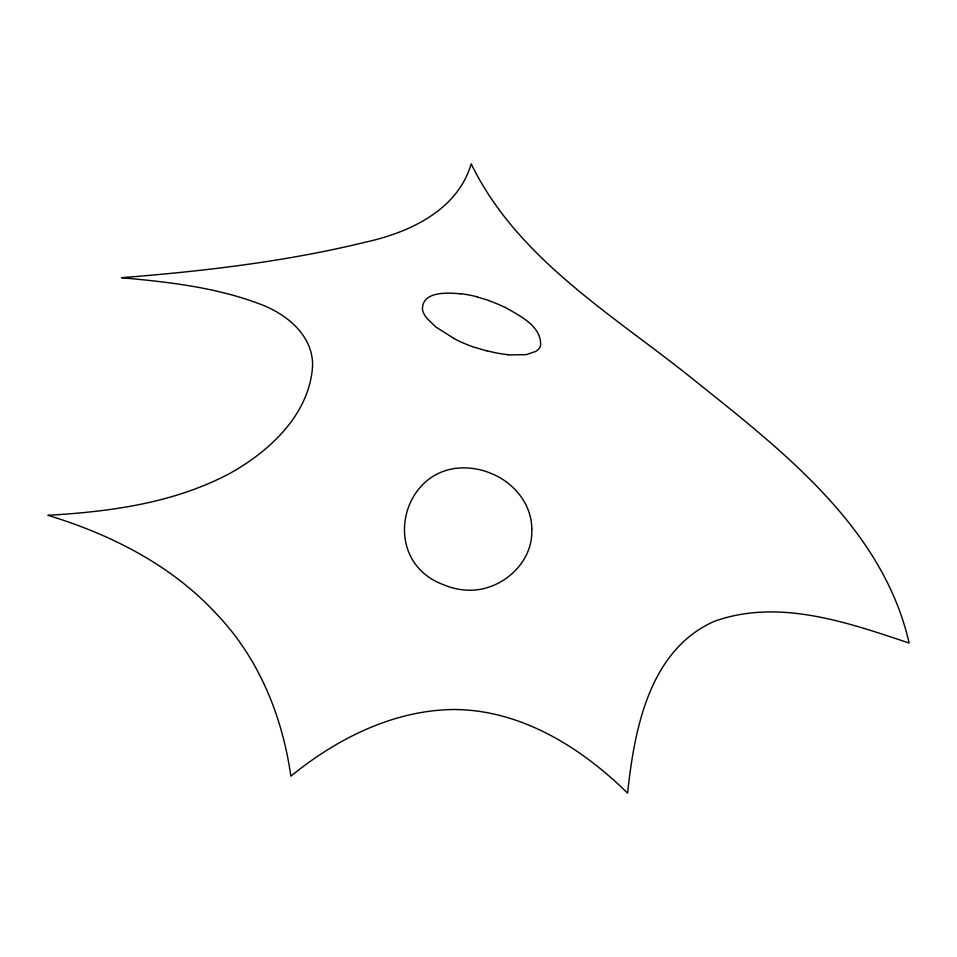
<?xml version="1.0" encoding="UTF-8"?>
<svg xmlns="http://www.w3.org/2000/svg" width="957" height="957" viewBox="0 0 957 957"><rect width="100%" height="100%" fill="white"/><g stroke="black" fill="none" stroke-linecap="round" stroke-linejoin="round"><path stroke-width="1.44" d="M508.382 354.927L526.29 354.64L535.729 351.41A54.274 22.49 21.7 0 0 540.621 345.441C541.614 326.026 519.495 315.678 505.152 307.329M460.604 293.847C447.888 292.615 421.989 290.94 422.444 309.422A54.31 22.633 18.8 0 0 426.75 318.155L435.89 327.031L453.51 338.156M477.268 296.981L488.752 300.45M486.646 350.896L475.151 347.391M460.52 293.691A67.181 30.301 20.2 0 1 477.256 296.826M475.103 347.582A66.416 26.353 19.9 0 1 453.307 338.276M508.191 354.688A66.476 26.006 20 0 1 486.599 350.657M488.704 300.618A67.277 30.576 20.4 0 1 505.021 307.448M531.781 529.281C533.432 564.606 498.501 593.448 464.336 589.955A51.391 37.383 25.6 0 1 443.737 584.787C376.902 560.335 401.569 460.449 471.322 468.32A51.546 36.845 26.3 0 1 491.814 473.751C514.136 482.818 531.913 504.542 531.781 529.281M312.532 366.95C308.944 415.003 269.264 451.56 229.465 473.607C173.731 503.155 110.007 511.744 47.85 515.297C111.072 534.496 172.392 565.539 217.395 614.956C259.096 658.691 282.494 716.889 290.856 776.163C336.661 738.864 392.932 710.369 453.044 709.52C520.309 709.376 581.09 747.285 627.577 793.162C634.407 729.521 649.061 650.389 714.197 621.38C778.615 598.185 847.435 622.433 909.15 643.056C882.773 527.714 782.539 450.938 694.926 380.719C614.753 315.834 517.857 259.897 471.203 163.838C457.386 210.851 408.603 232.778 364.533 242.396C284.827 261.787 203.063 271.238 121.407 277.709C167.463 281.92 214.165 287.052 257.78 303.261C285.174 312.748 313.944 335.07 312.532 366.95"/></g></svg>
